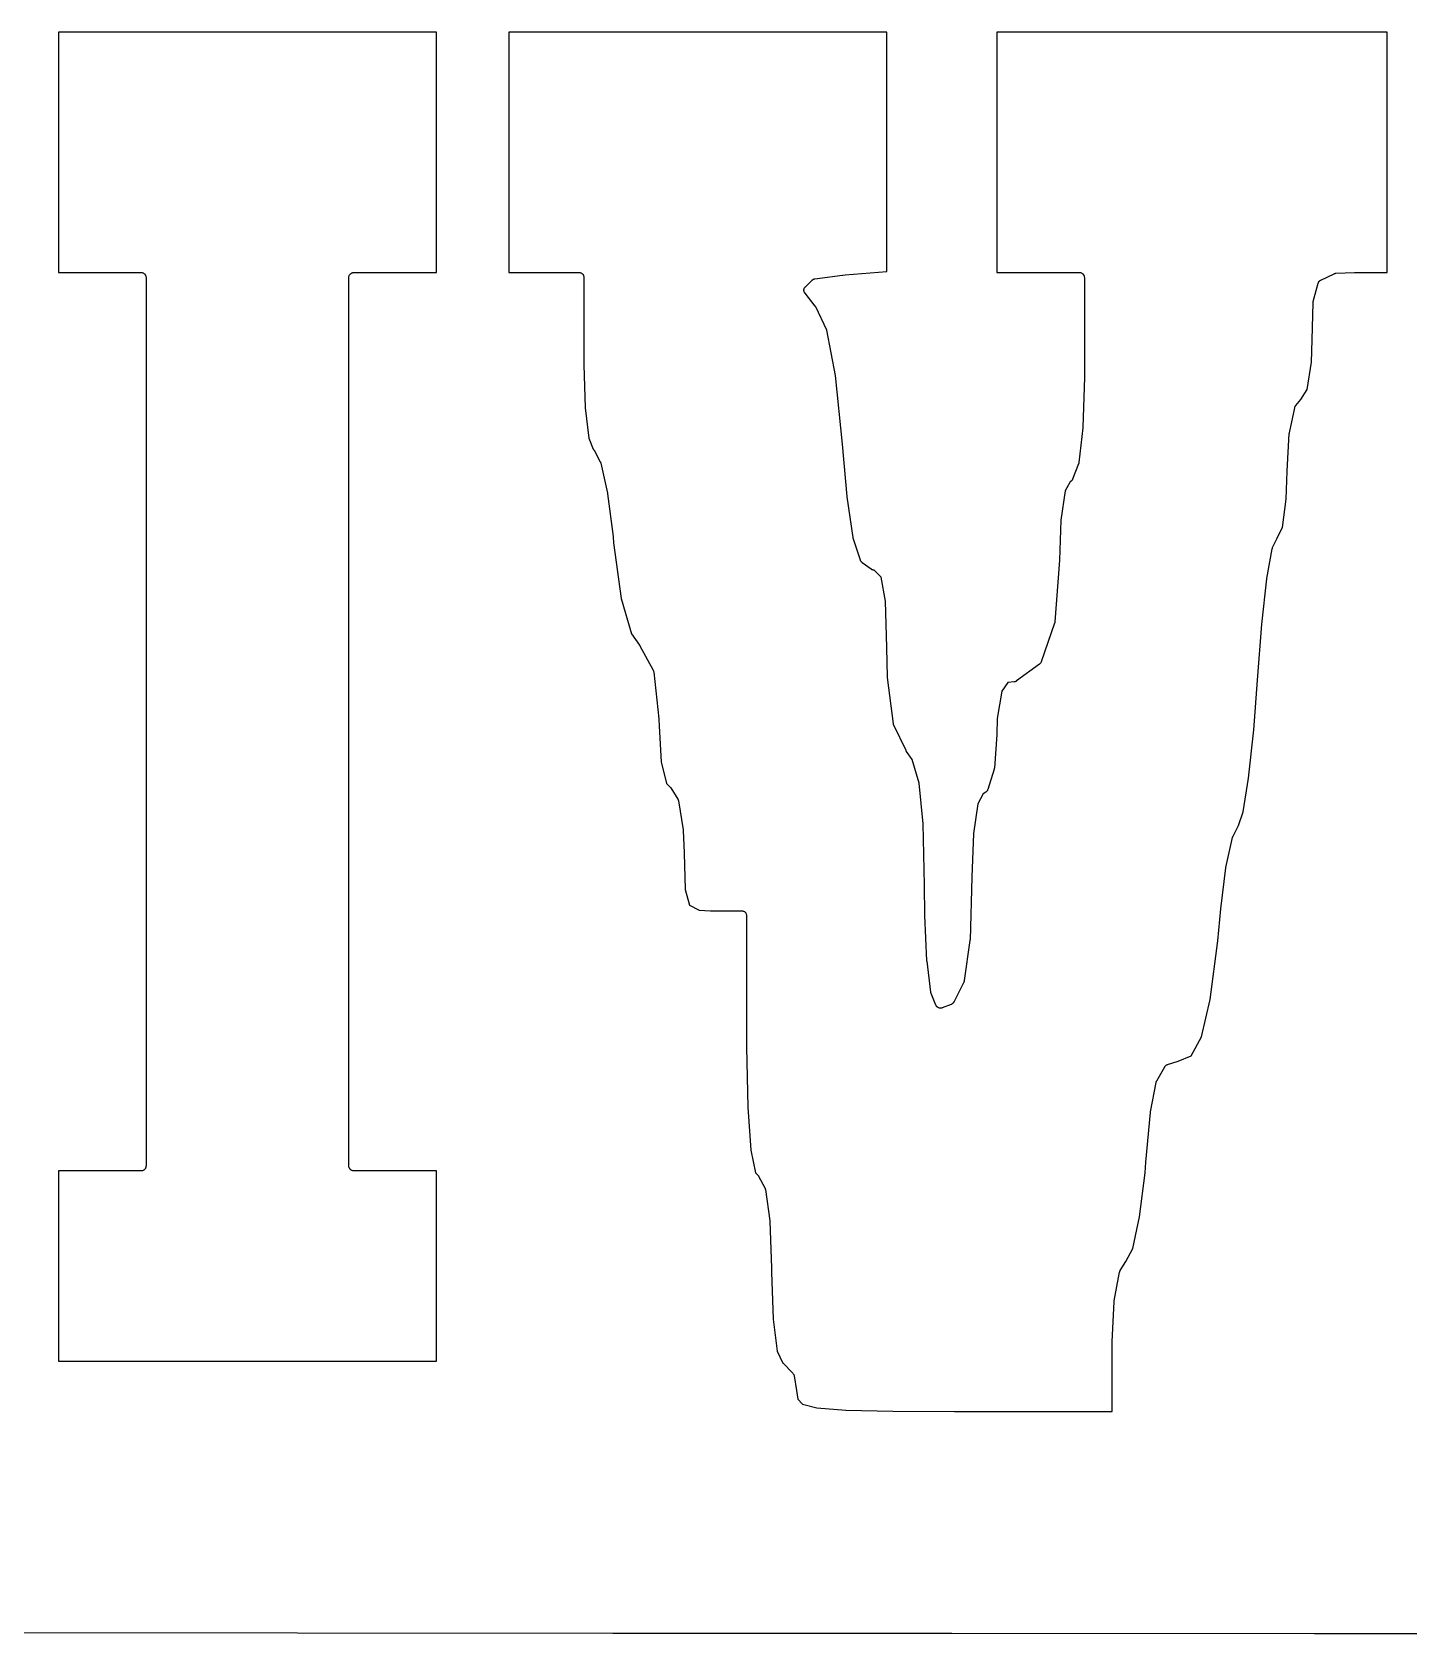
# Model space of a CAD drawing. Extents: x 87.5 to 141.1, y -115.5 to -63.3.
# Drawn here: x 90.77 to 92.168, y -73.182 to -71.557 of the extents above; entities that cross this region are included whole.
import ezdxf

# ---------------------------------------------------------------- set-up
doc = ezdxf.new("R2010")
doc.units = 0
doc.header["$MEASUREMENT"] = 0
doc.layers.add('BLACK', color=7, linetype='CONTINUOUS')

msp = doc.modelspace()

# ---------------------------------------------------------------- linework, layer by layer
at = {"layer": 'BLACK', "linetype": 'CONTINUOUS'}
for p, q in [((91.181, -71.5568), (90.7973, -71.5568)), ((90.7973, -71.5568), (90.7973, -71.8008)), ((91.181, -71.8008), (91.181, -71.5568)), ((91.6382, -71.5568), (91.2545, -71.5568)), ((91.2545, -71.5568), (91.2545, -71.8008)), ((91.6382, -71.7997), (91.6382, -71.5568)), ((91.7498, -71.5568), (91.7498, -71.8008)), ((92.1462, -71.5568), (91.7498, -71.5568)), ((92.1462, -71.8008), (92.1462, -71.5568)), ((90.7973, -71.8008), (90.8813, -71.8008)), ((90.8813, -71.8008), (90.8818, -71.8009)), ((90.8818, -71.8009), (90.8822, -71.8009)), ((90.8822, -71.8009), (90.8822, -71.8009)), ((90.8822, -71.8009), (90.8822, -71.8009)), ((90.8822, -71.8009), (90.8828, -71.8011)), ((90.8828, -71.8011), (90.8831, -71.8012)), ((90.8831, -71.8012), (90.8832, -71.8012)), ((90.8832, -71.8012), (90.8832, -71.8012)), ((90.8832, -71.8012), (90.8837, -71.8015)), ((90.8837, -71.8015), (90.884, -71.8017)), ((90.884, -71.8017), (90.884, -71.8017)), ((90.884, -71.8017), (90.884, -71.8017)), ((90.884, -71.8017), (90.8844, -71.802)), ((90.8844, -71.802), (90.8847, -71.8023)), ((90.8847, -71.8023), (90.8848, -71.8023)), ((90.8848, -71.8023), (90.8848, -71.8023)), ((90.8848, -71.8023), (90.885, -71.8026)), ((90.885, -71.8026), (90.8854, -71.803)), ((91.093, -71.803), (91.0933, -71.8026)), ((91.0933, -71.8026), (91.0936, -71.8023)), ((91.0936, -71.8022), (91.0939, -71.802)), ((91.0936, -71.8023), (91.0936, -71.8022)), ((91.0936, -71.8022), (91.0936, -71.8022)), ((91.0939, -71.802), (91.0943, -71.8016)), ((91.0943, -71.8016), (91.0943, -71.8016)), ((91.0943, -71.8016), (91.0944, -71.8016)), ((91.0944, -71.8016), (91.0948, -71.8014)), ((91.0948, -71.8014), (91.0952, -71.8012)), ((91.0952, -71.8012), (91.0956, -71.801)), ((91.0952, -71.8012), (91.0952, -71.8012)), ((91.0952, -71.8012), (91.0952, -71.8012)), ((91.0956, -71.801), (91.0961, -71.8009)), ((91.0961, -71.8009), (91.0961, -71.8009)), ((91.0961, -71.8009), (91.0962, -71.8009)), ((91.0962, -71.8009), (91.0966, -71.8008)), ((91.0966, -71.8008), (91.0971, -71.8008)), ((91.0971, -71.8008), (91.181, -71.8008)), ((91.2545, -71.8008), (91.3258, -71.8008)), ((91.3258, -71.8008), (91.3263, -71.8009)), ((91.3263, -71.8009), (91.3267, -71.8009)), ((91.3267, -71.8009), (91.3267, -71.8009)), ((91.3267, -71.8009), (91.3267, -71.8009)), ((91.3267, -71.8009), (91.3273, -71.8011)), ((91.3273, -71.8011), (91.3276, -71.8012)), ((91.3276, -71.8012), (91.3277, -71.8012)), ((91.3277, -71.8012), (91.3277, -71.8012)), ((91.3277, -71.8012), (91.3282, -71.8015)), ((91.3282, -71.8015), (91.3285, -71.8017)), ((91.3285, -71.8017), (91.3285, -71.8017)), ((91.3285, -71.8017), (91.3285, -71.8017)), ((91.3285, -71.8017), (91.3289, -71.802)), ((91.3289, -71.802), (91.3292, -71.8023)), ((91.3292, -71.8023), (91.3293, -71.8023)), ((91.3293, -71.8023), (91.3293, -71.8023)), ((91.3293, -71.8023), (91.3295, -71.8026)), ((91.3295, -71.8026), (91.3299, -71.803)), ((91.596, -71.8032), (91.6382, -71.7997)), ((91.7498, -71.8008), (91.8338, -71.8008)), ((91.8338, -71.8008), (91.8343, -71.8009)), ((91.8343, -71.8009), (91.8347, -71.8009)), ((91.8347, -71.8009), (91.8347, -71.8009)), ((91.8347, -71.8009), (91.8347, -71.8009)), ((91.8347, -71.8009), (91.8353, -71.8011)), ((91.8353, -71.8011), (91.8356, -71.8012)), ((91.8356, -71.8012), (91.8357, -71.8012)), ((91.8357, -71.8012), (91.8357, -71.8012)), ((91.8357, -71.8012), (91.8362, -71.8015)), ((91.8362, -71.8015), (91.8365, -71.8017)), ((91.8365, -71.8017), (91.8365, -71.8017)), ((91.8365, -71.8017), (91.8365, -71.8017)), ((91.8365, -71.8017), (91.8369, -71.802)), ((91.8369, -71.802), (91.8372, -71.8023)), ((91.8372, -71.8023), (91.8373, -71.8023)), ((91.8373, -71.8023), (91.8373, -71.8023)), ((91.8373, -71.8023), (91.8375, -71.8026)), ((91.8375, -71.8026), (91.8379, -71.803)), ((92.0788, -71.8085), (92.0921, -71.802)), ((92.0921, -71.802), (92.0922, -71.802)), ((92.0922, -71.802), (92.0927, -71.8018)), ((92.0922, -71.802), (92.0922, -71.802)), ((92.0922, -71.802), (92.0922, -71.802)), ((92.0927, -71.8018), (92.0931, -71.8017)), ((92.0931, -71.8017), (92.0931, -71.8016)), ((92.0931, -71.8016), (92.0935, -71.8016)), ((92.0931, -71.8017), (92.0931, -71.8017)), ((92.0935, -71.8016), (92.0941, -71.8015)), ((92.0941, -71.8015), (92.1129, -71.8008)), ((92.0941, -71.8015), (92.0941, -71.8015)), ((92.0941, -71.8015), (92.0941, -71.8015)), ((92.1129, -71.8008), (92.113, -71.8008)), ((92.113, -71.8008), (92.113, -71.8008)), ((92.113, -71.8008), (92.1131, -71.8008)), ((92.1131, -71.8008), (92.1462, -71.8008)), ((90.8854, -71.803), (90.8854, -71.803)), ((90.8854, -71.803), (90.8854, -71.8031)), ((90.8854, -71.8031), (90.8856, -71.8035)), ((90.8856, -71.8035), (90.8858, -71.8039)), ((90.8858, -71.8039), (90.8858, -71.8039)), ((90.8858, -71.8039), (90.8858, -71.8039)), ((90.8858, -71.8039), (90.8859, -71.8043)), ((90.8859, -71.8043), (90.8861, -71.8048)), ((90.8861, -71.8048), (90.8861, -71.8048)), ((90.8861, -71.8048), (90.8861, -71.8049)), ((90.8861, -71.8049), (90.8861, -71.8052)), ((90.8861, -71.8052), (90.8862, -71.8058)), ((90.8862, -71.8058), (90.8862, -72.7076)), ((91.0921, -71.8057), (91.0922, -71.8052)), ((91.0921, -72.7075), (91.0921, -71.8057)), ((91.0922, -71.8048), (91.0924, -71.8042)), ((91.0922, -71.8052), (91.0922, -71.8048)), ((91.0922, -71.8048), (91.0922, -71.8048)), ((91.0922, -71.8048), (91.0922, -71.8048)), ((91.0924, -71.8042), (91.0925, -71.8039)), ((91.0925, -71.8038), (91.0928, -71.8033)), ((91.0925, -71.8039), (91.0925, -71.8038)), ((91.0925, -71.8038), (91.0925, -71.8038)), ((91.0928, -71.8033), (91.093, -71.803)), ((91.093, -71.803), (91.093, -71.803)), ((91.093, -71.803), (91.093, -71.803)), ((91.3299, -71.803), (91.3299, -71.803)), ((91.3299, -71.803), (91.3299, -71.8031)), ((91.3299, -71.8031), (91.3301, -71.8035)), ((91.3301, -71.8035), (91.3303, -71.8039)), ((91.3303, -71.8039), (91.3303, -71.8039)), ((91.3303, -71.8039), (91.3303, -71.8039)), ((91.3303, -71.8039), (91.3304, -71.8043)), ((91.3304, -71.8043), (91.3306, -71.8048)), ((91.3306, -71.8048), (91.3306, -71.8048)), ((91.3306, -71.8048), (91.3306, -71.8049)), ((91.3306, -71.8049), (91.3306, -71.8052)), ((91.3306, -71.8052), (91.3307, -71.8058)), ((91.3307, -71.8058), (91.3307, -71.8946)), ((91.554, -71.8181), (91.5541, -71.8179)), ((91.554, -71.8184), (91.554, -71.8181)), ((91.554, -71.8187), (91.554, -71.8184)), ((91.554, -71.8189), (91.554, -71.8187)), ((91.554, -71.8191), (91.554, -71.8189)), ((91.5541, -71.8177), (91.5542, -71.8174)), ((91.5541, -71.8179), (91.5541, -71.8177)), ((91.5542, -71.8172), (91.5543, -71.817)), ((91.5542, -71.8174), (91.5542, -71.8172)), ((91.5543, -71.817), (91.5544, -71.8168)), ((91.5544, -71.8168), (91.5545, -71.8165)), ((91.5545, -71.8165), (91.5546, -71.8163)), ((91.5546, -71.8163), (91.5548, -71.8161)), ((91.5548, -71.8161), (91.5549, -71.8159)), ((91.5549, -71.8159), (91.5551, -71.8157)), ((91.5551, -71.8157), (91.5552, -71.8155)), ((91.5552, -71.8155), (91.5554, -71.8153)), ((91.5554, -71.8153), (91.5555, -71.8152)), ((91.5555, -71.8152), (91.5624, -71.8086)), ((91.5624, -71.8085), (91.5625, -71.8084)), ((91.5624, -71.8086), (91.5624, -71.8085)), ((91.5625, -71.8084), (91.5629, -71.8082)), ((91.5625, -71.8084), (91.5625, -71.8084)), ((91.5629, -71.8082), (91.5632, -71.8079)), ((91.5632, -71.8079), (91.5633, -71.8079)), ((91.5633, -71.8078), (91.5637, -71.8077)), ((91.5633, -71.8079), (91.5633, -71.8078)), ((91.5637, -71.8077), (91.5641, -71.8075)), ((91.5641, -71.8075), (91.5642, -71.8074)), ((91.5641, -71.8075), (91.5641, -71.8075)), ((91.5642, -71.8074), (91.5646, -71.8073)), ((91.5646, -71.8073), (91.565, -71.8072)), ((91.565, -71.8072), (91.5651, -71.8072)), ((91.5651, -71.8072), (91.5652, -71.8072)), ((91.5652, -71.8072), (91.5931, -71.8035)), ((91.5931, -71.8035), (91.5932, -71.8035)), ((91.5932, -71.8035), (91.5933, -71.8035)), ((91.5933, -71.8035), (91.5934, -71.8034)), ((91.5934, -71.8034), (91.5959, -71.8032)), ((91.5959, -71.8032), (91.596, -71.8032)), ((91.596, -71.8032), (91.596, -71.8032)), ((91.8379, -71.803), (91.8379, -71.803)), ((91.8379, -71.803), (91.8379, -71.8031)), ((91.8379, -71.8031), (91.8381, -71.8035)), ((91.8381, -71.8035), (91.8383, -71.8039)), ((91.8383, -71.8039), (91.8383, -71.8039)), ((91.8383, -71.8039), (91.8383, -71.8039)), ((91.8383, -71.8039), (91.8384, -71.8043)), ((91.8384, -71.8043), (91.8386, -71.8048)), ((91.8386, -71.8048), (91.8386, -71.8048)), ((91.8386, -71.8048), (91.8386, -71.8049)), ((91.8386, -71.8049), (91.8386, -71.8052)), ((91.8386, -71.8052), (91.8387, -71.8058)), ((91.8387, -71.8058), (91.8387, -71.9075)), ((92.071, -71.8304), (92.0761, -71.8116)), ((92.0761, -71.8116), (92.0762, -71.8114)), ((92.0761, -71.8116), (92.0761, -71.8116)), ((92.0762, -71.8113), (92.0764, -71.811)), ((92.0762, -71.8114), (92.0762, -71.8113)), ((92.0764, -71.811), (92.0765, -71.8107)), ((92.0765, -71.8107), (92.0766, -71.8106)), ((92.0766, -71.8104), (92.0768, -71.8101)), ((92.0766, -71.8106), (92.0766, -71.8104)), ((92.0768, -71.8101), (92.077, -71.8099)), ((92.077, -71.8099), (92.0771, -71.8097)), ((92.0771, -71.8097), (92.0772, -71.8096)), ((92.0772, -71.8096), (92.0775, -71.8094)), ((92.0775, -71.8094), (92.0777, -71.8092)), ((92.0777, -71.8092), (92.0778, -71.8091)), ((92.0778, -71.8091), (92.0779, -71.809)), ((92.0779, -71.809), (92.0782, -71.8088)), ((92.0782, -71.8088), (92.0785, -71.8086)), ((92.0785, -71.8086), (92.0786, -71.8085)), ((92.0786, -71.8085), (92.0788, -71.8085)), ((91.554, -71.8194), (91.554, -71.8191)), ((91.5541, -71.8196), (91.554, -71.8194)), ((91.5541, -71.8198), (91.5541, -71.8196)), ((91.5542, -71.8201), (91.5541, -71.8198)), ((91.5543, -71.8203), (91.5542, -71.8201)), ((91.5543, -71.8206), (91.5543, -71.8203)), ((91.5544, -71.8208), (91.5543, -71.8206)), ((91.5545, -71.821), (91.5544, -71.8208)), ((91.5546, -71.8212), (91.5545, -71.821)), ((91.5548, -71.8214), (91.5546, -71.8212)), ((91.5549, -71.8216), (91.5548, -71.8214)), ((91.555, -71.8218), (91.5549, -71.8216)), ((91.5551, -71.8219), (91.555, -71.8218)), ((91.5653, -71.8349), (91.5551, -71.8219)), ((91.5654, -71.835), (91.5653, -71.8349)), ((91.5656, -71.8351), (91.5654, -71.835)), ((91.5656, -71.8352), (91.5656, -71.8351)), ((91.5661, -71.8357), (91.5656, -71.8352)), ((92.07, -71.8692), (92.0708, -71.8316)), ((92.0708, -71.8314), (92.0709, -71.831)), ((92.0708, -71.8315), (92.0708, -71.8314)), ((92.0708, -71.8314), (92.0708, -71.8314)), ((92.0708, -71.8316), (92.0708, -71.8315)), ((92.0709, -71.831), (92.071, -71.8306)), ((92.071, -71.8305), (92.071, -71.8304)), ((92.071, -71.8306), (92.071, -71.8305)), ((91.5771, -71.8594), (91.5661, -71.8357)), ((91.5862, -71.9052), (91.5771, -71.8594)), ((92.0692, -71.8917), (92.07, -71.8692)), ((91.3307, -71.8946), (91.3321, -71.9381)), ((92.0648, -71.9196), (92.0692, -71.8917)), ((91.5933, -71.9751), (91.5862, -71.9052)), ((91.8387, -71.9075), (91.8372, -71.9579)), ((91.8387, -71.9075), (91.8387, -71.9075)), ((91.8387, -71.9075), (91.8387, -71.9075)), ((92.0532, -71.9358), (92.0583, -71.9298)), ((92.0583, -71.9298), (92.0648, -71.9196)), ((91.3321, -71.9381), (91.3358, -71.969)), ((92.0468, -71.9634), (92.0522, -71.938)), ((92.0522, -71.9379), (92.0523, -71.9377)), ((92.0522, -71.938), (92.0522, -71.9379)), ((92.0523, -71.9375), (92.0524, -71.9373)), ((92.0523, -71.9377), (92.0523, -71.9375)), ((92.0524, -71.9373), (92.0525, -71.937)), ((92.0525, -71.937), (92.0526, -71.9368)), ((92.0526, -71.9368), (92.0527, -71.9366)), ((92.0527, -71.9366), (92.0528, -71.9364)), ((92.0528, -71.9364), (92.053, -71.9361)), ((92.053, -71.9361), (92.0531, -71.936)), ((92.0531, -71.936), (92.0532, -71.9358)), ((91.8372, -71.9583), (91.8331, -71.9936)), ((91.8372, -71.9579), (91.8372, -71.9579)), ((91.8372, -71.9579), (91.8372, -71.9581)), ((91.8372, -71.9581), (91.8372, -71.9583)), ((92.0446, -72.0024), (92.0467, -71.9641)), ((92.0467, -71.9641), (92.0468, -71.9637)), ((92.0467, -71.9641), (92.0467, -71.9641)), ((92.0468, -71.9637), (92.0468, -71.9634)), ((91.3358, -71.969), (91.3402, -71.9802)), ((91.3402, -71.9802), (91.3402, -71.9802)), ((91.3402, -71.9802), (91.3404, -71.9804)), ((91.3404, -71.9804), (91.3405, -71.9806)), ((91.3405, -71.9806), (91.3407, -71.9807)), ((91.3407, -71.9807), (91.3408, -71.981)), ((91.3408, -71.981), (91.341, -71.9812)), ((91.341, -71.9812), (91.3473, -71.9928)), ((91.5979, -72.0281), (91.5933, -71.9751)), ((91.3473, -71.9928), (91.3473, -71.9929)), ((91.3473, -71.9929), (91.3474, -71.9931)), ((91.3474, -71.9931), (91.3475, -71.9932)), ((91.3475, -71.9932), (91.3476, -71.9935)), ((91.3476, -71.9935), (91.3477, -71.9938)), ((91.3477, -71.9938), (91.3477, -71.994)), ((91.3477, -71.994), (91.3478, -71.9942)), ((91.3478, -71.9942), (91.3545, -72.0248)), ((91.8328, -71.9949), (91.8268, -72.0105)), ((91.8329, -71.9948), (91.8328, -71.9949)), ((91.833, -71.9943), (91.8329, -71.9947)), ((91.8329, -71.9947), (91.8329, -71.9948)), ((91.8331, -71.9939), (91.833, -71.9943)), ((91.8331, -71.9936), (91.8331, -71.9937)), ((91.8331, -71.9937), (91.8331, -71.9938)), ((91.8331, -71.9938), (91.8331, -71.9939)), ((91.8244, -72.0131), (91.8192, -72.0223)), ((91.8245, -72.0131), (91.8244, -72.0131)), ((91.8247, -72.0129), (91.8245, -72.0131)), ((91.825, -72.0128), (91.8247, -72.0129)), ((91.8251, -72.0127), (91.825, -72.0128)), ((91.8253, -72.0125), (91.8251, -72.0127)), ((91.8255, -72.0123), (91.8253, -72.0125)), ((91.8257, -72.0122), (91.8255, -72.0123)), ((91.8258, -72.012), (91.8257, -72.0122)), ((91.826, -72.0119), (91.8258, -72.012)), ((91.8261, -72.0116), (91.826, -72.0119)), ((91.8263, -72.0114), (91.8261, -72.0116)), ((91.8264, -72.0112), (91.8263, -72.0114)), ((91.8265, -72.0111), (91.8264, -72.0112)), ((91.8266, -72.0108), (91.8265, -72.0111)), ((91.8268, -72.0105), (91.8266, -72.0108)), ((91.8268, -72.0105), (91.8268, -72.0105)), ((92.0436, -72.031), (92.0446, -72.0025)), ((92.0446, -72.0025), (92.0446, -72.0024)), ((92.0446, -72.0024), (92.0446, -72.0024)), ((92.0446, -72.0024), (92.0446, -72.0024)), ((91.3545, -72.0248), (91.3545, -72.0249)), ((91.3545, -72.0249), (91.3545, -72.0251)), ((91.3545, -72.0251), (91.3545, -72.0253)), ((91.3545, -72.0253), (91.3602, -72.0687)), ((91.5979, -72.0282), (91.5979, -72.0281)), ((91.5979, -72.0283), (91.5979, -72.0282)), ((91.598, -72.0284), (91.5979, -72.0283)), ((91.6039, -72.0697), (91.598, -72.0284)), ((91.8192, -72.0223), (91.8148, -72.0521)), ((92.0399, -72.0595), (92.0436, -72.031)), ((91.8148, -72.0521), (91.8133, -72.0926)), ((92.0344, -72.0702), (92.0399, -72.0595)), ((91.3602, -72.0687), (91.3602, -72.0688)), ((91.3602, -72.0688), (91.3602, -72.0688)), ((91.3602, -72.0688), (91.3602, -72.0689)), ((91.3602, -72.0689), (91.3608, -72.0751)), ((91.3608, -72.0751), (91.3686, -72.1316)), ((91.604, -72.0701), (91.6039, -72.0697)), ((91.6041, -72.0704), (91.604, -72.0701)), ((91.6041, -72.0705), (91.6041, -72.0704)), ((91.6113, -72.0928), (91.6041, -72.0705)), ((92.0298, -72.0799), (92.0343, -72.0704)), ((92.0343, -72.0703), (92.0344, -72.0702)), ((92.0343, -72.0704), (92.0343, -72.0703)), ((92.0343, -72.0703), (92.0343, -72.0703)), ((91.6114, -72.0928), (91.6113, -72.0928)), ((91.6114, -72.0929), (91.6114, -72.0928)), ((91.6116, -72.0933), (91.6114, -72.0929)), ((91.6117, -72.0937), (91.6116, -72.0933)), ((91.6118, -72.0937), (91.6117, -72.0937)), ((91.6118, -72.0938), (91.6118, -72.0937)), ((91.6121, -72.0942), (91.6118, -72.0938)), ((91.6123, -72.0945), (91.6121, -72.0942)), ((91.6124, -72.0946), (91.6123, -72.0945)), ((91.6123, -72.0945), (91.6123, -72.0945)), ((91.6127, -72.0949), (91.6124, -72.0946)), ((91.613, -72.0952), (91.6127, -72.0949)), ((91.6131, -72.0952), (91.613, -72.0952)), ((91.6131, -72.0953), (91.6131, -72.0952)), ((91.6132, -72.0953), (91.6131, -72.0953)), ((91.6224, -72.102), (91.6132, -72.0953)), ((91.8133, -72.0928), (91.8088, -72.1552)), ((91.8133, -72.0926), (91.8133, -72.0927)), ((91.8133, -72.0927), (91.8133, -72.0928)), ((91.8133, -72.0928), (91.8133, -72.0928)), ((92.024, -72.1113), (92.0294, -72.0811)), ((92.0294, -72.0811), (92.0295, -72.081)), ((92.0295, -72.0808), (92.0296, -72.0804)), ((92.0295, -72.0809), (92.0295, -72.0808)), ((92.0295, -72.081), (92.0295, -72.0809)), ((92.0296, -72.0804), (92.0297, -72.0801)), ((92.0297, -72.0801), (92.0298, -72.08)), ((92.0298, -72.08), (92.0298, -72.0799)), ((91.6227, -72.1021), (91.6224, -72.102)), ((91.6229, -72.1023), (91.6227, -72.1021)), ((91.6231, -72.1024), (91.6229, -72.1023)), ((91.6233, -72.1024), (91.6231, -72.1024)), ((91.6235, -72.1025), (91.6233, -72.1024)), ((91.6238, -72.1027), (91.6235, -72.1025)), ((91.624, -72.1027), (91.6238, -72.1027)), ((91.6242, -72.1028), (91.624, -72.1027)), ((91.6245, -72.1028), (91.6242, -72.1028)), ((91.6248, -72.1029), (91.6245, -72.1028)), ((91.6254, -72.1029), (91.6248, -72.1029)), ((91.6248, -72.1029), (91.6248, -72.1029)), ((91.6323, -72.11), (91.6254, -72.1029)), ((91.6368, -72.1345), (91.6323, -72.11)), ((92.0187, -72.1576), (92.024, -72.1116)), ((92.024, -72.1114), (92.024, -72.1113)), ((92.024, -72.1116), (92.024, -72.1114)), ((92.024, -72.1116), (92.024, -72.1116)), ((91.3686, -72.1316), (91.3791, -72.1676)), ((91.6382, -72.1814), (91.6368, -72.1345)), ((91.8085, -72.1565), (91.7949, -72.1959)), ((91.8086, -72.1564), (91.8085, -72.1565)), ((91.8087, -72.1559), (91.8086, -72.1562)), ((91.8086, -72.1562), (91.8086, -72.1564)), ((91.8088, -72.1555), (91.8087, -72.1559)), ((91.8088, -72.1552), (91.8088, -72.1553)), ((91.8088, -72.1553), (91.8088, -72.1554)), ((91.8088, -72.1554), (91.8088, -72.1555)), ((92.0144, -72.2144), (92.0187, -72.1578)), ((92.0187, -72.1577), (92.0187, -72.1576)), ((92.0187, -72.1578), (92.0187, -72.1577)), ((92.0187, -72.1577), (92.0187, -72.1577)), ((91.3791, -72.1676), (91.3872, -72.179)), ((91.3872, -72.179), (91.3872, -72.179)), ((91.3872, -72.179), (91.3873, -72.1793)), ((91.3873, -72.1793), (91.3875, -72.1795)), ((91.3875, -72.1795), (91.401, -72.2044)), ((91.6382, -72.1815), (91.6382, -72.1814)), ((91.6389, -72.2113), (91.6382, -72.1815)), ((91.401, -72.2044), (91.401, -72.2045)), ((91.401, -72.2045), (91.4012, -72.2049)), ((91.4012, -72.2049), (91.4014, -72.2053)), ((91.4014, -72.2053), (91.4014, -72.2053)), ((91.4014, -72.2053), (91.4014, -72.2054)), ((91.4014, -72.2054), (91.4015, -72.2059)), ((91.4015, -72.2059), (91.4016, -72.2063)), ((91.4016, -72.2063), (91.4068, -72.2538)), ((91.7931, -72.1982), (91.7699, -72.2153)), ((91.7935, -72.1978), (91.7931, -72.1982)), ((91.7931, -72.1982), (91.7931, -72.1982)), ((91.7938, -72.1976), (91.7935, -72.1978)), ((91.7942, -72.1971), (91.7938, -72.1976)), ((91.7944, -72.1968), (91.7942, -72.1971)), ((91.7947, -72.1961), (91.7944, -72.1968)), ((91.7948, -72.1959), (91.7947, -72.1961)), ((91.7949, -72.1959), (91.7948, -72.1959)), ((91.7948, -72.1959), (91.7948, -72.1959)), ((91.6389, -72.2116), (91.6389, -72.2113)), ((91.6389, -72.2118), (91.6389, -72.2116)), ((91.6448, -72.2588), (91.6389, -72.2118)), ((91.6389, -72.2118), (91.6389, -72.2118)), ((91.7611, -72.2169), (91.7549, -72.2256)), ((91.7675, -72.2163), (91.7611, -72.2169)), ((91.7678, -72.2162), (91.7675, -72.2163)), ((91.7681, -72.2162), (91.7678, -72.2162)), ((91.7683, -72.2161), (91.7681, -72.2162)), ((91.7684, -72.2161), (91.7683, -72.2161)), ((91.7687, -72.216), (91.7684, -72.2161)), ((91.769, -72.2159), (91.7687, -72.216)), ((91.7692, -72.2158), (91.769, -72.2159)), ((91.7693, -72.2157), (91.7692, -72.2158)), ((91.7696, -72.2155), (91.7693, -72.2157)), ((91.7699, -72.2154), (91.7696, -72.2155)), ((91.7699, -72.2153), (91.7699, -72.2154)), ((92.0106, -72.265), (92.0144, -72.2145)), ((92.0144, -72.2145), (92.0144, -72.2144)), ((92.0144, -72.2144), (92.0144, -72.2144)), ((91.7549, -72.2256), (91.7503, -72.2535)), ((91.4068, -72.2538), (91.4068, -72.2539)), ((91.4068, -72.2539), (91.4068, -72.2541)), ((91.4068, -72.2541), (91.4068, -72.2544)), ((91.4068, -72.2544), (91.4069, -72.2611)), ((91.7503, -72.2535), (91.7498, -72.2695)), ((91.4069, -72.2611), (91.4091, -72.2973)), ((91.6449, -72.2591), (91.6448, -72.2588)), ((91.6449, -72.2594), (91.6449, -72.2591)), ((91.645, -72.2595), (91.6449, -72.2594)), ((91.645, -72.2597), (91.645, -72.2595)), ((91.6452, -72.26), (91.645, -72.2597)), ((91.6452, -72.2603), (91.6452, -72.26)), ((91.6453, -72.2603), (91.6452, -72.2603)), ((91.6578, -72.286), (91.6453, -72.2603)), ((91.7498, -72.2697), (91.7473, -72.3038)), ((91.7498, -72.2695), (91.7498, -72.2696)), ((91.7498, -72.2696), (91.7498, -72.2697)), ((91.7498, -72.2697), (91.7498, -72.2697)), ((92.0054, -72.314), (92.0106, -72.265)), ((91.6579, -72.2864), (91.6578, -72.286)), ((91.6581, -72.2867), (91.6579, -72.2864)), ((91.6582, -72.2868), (91.6581, -72.2867)), ((91.664, -72.295), (91.6582, -72.2868)), ((91.4091, -72.2973), (91.4144, -72.3192)), ((91.6711, -72.319), (91.664, -72.295)), ((91.7471, -72.3049), (91.7407, -72.3254)), ((91.7472, -72.3044), (91.7471, -72.3048)), ((91.7471, -72.3048), (91.7471, -72.3049)), ((91.7471, -72.3049), (91.7471, -72.3049)), ((91.7473, -72.3039), (91.7472, -72.3039)), ((91.7472, -72.3039), (91.7472, -72.304)), ((91.7472, -72.304), (91.7472, -72.3044)), ((91.7473, -72.3038), (91.7473, -72.3039)), ((91.4144, -72.3192), (91.4181, -72.323)), ((91.6751, -72.3602), (91.6711, -72.319)), ((92, -72.3481), (92.0054, -72.314)), ((91.4181, -72.323), (91.4182, -72.323)), ((91.4182, -72.323), (91.4182, -72.323)), ((91.4182, -72.323), (91.4182, -72.3231)), ((91.4182, -72.3231), (91.4185, -72.3234)), ((91.4185, -72.3234), (91.4188, -72.3238)), ((91.4188, -72.3238), (91.4188, -72.3238)), ((91.4188, -72.3238), (91.4188, -72.3238)), ((91.4188, -72.3238), (91.4261, -72.3352)), ((91.4261, -72.3352), (91.4261, -72.3353)), ((91.4261, -72.3353), (91.4261, -72.3353)), ((91.4261, -72.3353), (91.4261, -72.3353)), ((91.4261, -72.3353), (91.4262, -72.3355)), ((91.4262, -72.3355), (91.4265, -72.3362)), ((91.4265, -72.3362), (91.4265, -72.3362)), ((91.4265, -72.3362), (91.4265, -72.3362)), ((91.4265, -72.3362), (91.4266, -72.3365)), ((91.4266, -72.3365), (91.4268, -72.3371)), ((91.4268, -72.3371), (91.4268, -72.3371)), ((91.4268, -72.3371), (91.4268, -72.3371)), ((91.4268, -72.3371), (91.4314, -72.3663)), ((91.7359, -72.33), (91.7304, -72.3399)), ((91.7387, -72.328), (91.7359, -72.33)), ((91.7389, -72.3279), (91.7387, -72.328)), ((91.739, -72.3278), (91.7389, -72.3279)), ((91.7392, -72.3276), (91.739, -72.3278)), ((91.7395, -72.3274), (91.7392, -72.3276)), ((91.7396, -72.3272), (91.7395, -72.3274)), ((91.7397, -72.3271), (91.7396, -72.3272)), ((91.7399, -72.3268), (91.7397, -72.3271)), ((91.7401, -72.3266), (91.7399, -72.3268)), ((91.7402, -72.3265), (91.7401, -72.3266)), ((91.7403, -72.3263), (91.7402, -72.3265)), ((91.7404, -72.326), (91.7403, -72.3263)), ((91.7405, -72.3257), (91.7404, -72.326)), ((91.7406, -72.3256), (91.7405, -72.3257)), ((91.7407, -72.3254), (91.7406, -72.3254)), ((91.7406, -72.3254), (91.7406, -72.3256)), ((91.7304, -72.3399), (91.726, -72.3701)), ((91.9951, -72.3621), (92, -72.3481)), ((91.4314, -72.3663), (91.4314, -72.3664)), ((91.4314, -72.3664), (91.4314, -72.3667)), ((91.4314, -72.3667), (91.4314, -72.3669)), ((91.4314, -72.3669), (91.4323, -72.3898)), ((91.6763, -72.4227), (91.6751, -72.3602)), ((91.726, -72.3701), (91.7244, -72.4145)), ((91.9896, -72.3729), (91.9951, -72.3621)), ((91.9824, -72.4045), (91.9892, -72.3741)), ((91.9892, -72.3739), (91.9893, -72.3738)), ((91.9892, -72.374), (91.9892, -72.3739)), ((91.9892, -72.3741), (91.9892, -72.374)), ((91.9893, -72.3738), (91.9894, -72.3735)), ((91.9894, -72.3735), (91.9895, -72.3731)), ((91.9895, -72.3731), (91.9896, -72.373)), ((91.9896, -72.373), (91.9896, -72.3729)), ((91.4323, -72.3898), (91.4323, -72.3899)), ((91.4323, -72.3899), (91.4323, -72.3899)), ((91.4323, -72.3899), (91.4333, -72.4269)), ((91.7244, -72.4145), (91.7226, -72.478)), ((91.9771, -72.4465), (91.9823, -72.4049)), ((91.9823, -72.4049), (91.9824, -72.4047)), ((91.9823, -72.4049), (91.9823, -72.4049)), ((91.9824, -72.4047), (91.9824, -72.4045)), ((91.4333, -72.4269), (91.4378, -72.443)), ((91.6767, -72.4531), (91.6763, -72.4227)), ((91.6763, -72.4227), (91.6763, -72.4227)), ((91.4378, -72.443), (91.4476, -72.448)), ((91.4476, -72.448), (91.4592, -72.4485)), ((91.4592, -72.4485), (91.4909, -72.4485)), ((91.4909, -72.4485), (91.4914, -72.4486)), ((91.4914, -72.4486), (91.4918, -72.4486)), ((91.4918, -72.4486), (91.4918, -72.4486)), ((91.4918, -72.4486), (91.4918, -72.4486)), ((91.4918, -72.4486), (91.4924, -72.4488)), ((91.4924, -72.4488), (91.4927, -72.4489)), ((91.4927, -72.4489), (91.4928, -72.4489)), ((91.4928, -72.4489), (91.4928, -72.4489)), ((91.4928, -72.4489), (91.4933, -72.4492)), ((91.4933, -72.4492), (91.4936, -72.4494)), ((91.4936, -72.4494), (91.4936, -72.4494)), ((91.4936, -72.4494), (91.4936, -72.4494)), ((91.4936, -72.4494), (91.494, -72.4497)), ((91.494, -72.4497), (91.4943, -72.45)), ((91.4943, -72.45), (91.4944, -72.45)), ((91.4944, -72.45), (91.4944, -72.45)), ((91.4944, -72.45), (91.4946, -72.4503)), ((91.4946, -72.4503), (91.495, -72.4507)), ((91.495, -72.4507), (91.495, -72.4507)), ((91.495, -72.4507), (91.495, -72.4508)), ((91.495, -72.4508), (91.4952, -72.4511)), ((91.4952, -72.4511), (91.4954, -72.4516)), ((91.4954, -72.4516), (91.4954, -72.4516)), ((91.4954, -72.4516), (91.4954, -72.4516)), ((91.4954, -72.4516), (91.4955, -72.452)), ((91.4955, -72.452), (91.4957, -72.4525)), ((91.4957, -72.4525), (91.4957, -72.4525)), ((91.4957, -72.4525), (91.4957, -72.4526)), ((91.4957, -72.4526), (91.4957, -72.4529)), ((91.4957, -72.4529), (91.4958, -72.4535)), ((91.9741, -72.4789), (91.9771, -72.4467)), ((91.9771, -72.4466), (91.9771, -72.4465)), ((91.9771, -72.4467), (91.9771, -72.4466)), ((91.9771, -72.4466), (91.9771, -72.4466)), ((91.4958, -72.4535), (91.4958, -72.5868)), ((91.6767, -72.4532), (91.6767, -72.4531)), ((91.6767, -72.4533), (91.6767, -72.4532)), ((91.6767, -72.4532), (91.6767, -72.4532)), ((91.6789, -72.4992), (91.6767, -72.4533)), ((91.7225, -72.4786), (91.7168, -72.5194)), ((91.7226, -72.4781), (91.7225, -72.4784)), ((91.7225, -72.4784), (91.7225, -72.4786)), ((91.7226, -72.478), (91.7226, -72.4781)), ((91.9665, -72.5385), (91.9741, -72.4789)), ((91.6789, -72.4994), (91.6789, -72.4992)), ((91.6789, -72.4995), (91.6789, -72.4994)), ((91.679, -72.4996), (91.6789, -72.4995)), ((91.6828, -72.5312), (91.679, -72.4996)), ((91.6828, -72.5314), (91.6828, -72.5312)), ((91.6828, -72.5315), (91.6828, -72.5314)), ((91.6829, -72.5319), (91.6828, -72.5315)), ((91.683, -72.5322), (91.6829, -72.5319)), ((91.6831, -72.5323), (91.683, -72.5322)), ((91.6831, -72.5325), (91.6831, -72.5323)), ((91.688, -72.5443), (91.6831, -72.5325)), ((91.6831, -72.5325), (91.6831, -72.5325)), ((91.7163, -72.5209), (91.7061, -72.5412)), ((91.7164, -72.5206), (91.7163, -72.5209)), ((91.7165, -72.5204), (91.7164, -72.5206)), ((91.7166, -72.5202), (91.7165, -72.5204)), ((91.7167, -72.5197), (91.7166, -72.52)), ((91.7166, -72.52), (91.7166, -72.5202)), ((91.7168, -72.5194), (91.7167, -72.5197)), ((91.7168, -72.5194), (91.7168, -72.5194)), ((91.6882, -72.5447), (91.688, -72.5443)), ((91.6884, -72.545), (91.6882, -72.5447)), ((91.6884, -72.5451), (91.6884, -72.545)), ((91.6885, -72.5452), (91.6884, -72.5451)), ((91.6887, -72.5455), (91.6885, -72.5452)), ((91.689, -72.5458), (91.6887, -72.5455)), ((91.689, -72.5459), (91.689, -72.5458)), ((91.6891, -72.5459), (91.689, -72.5459)), ((91.6894, -72.5462), (91.6891, -72.5459)), ((91.6897, -72.5464), (91.6894, -72.5462)), ((91.6898, -72.5465), (91.6897, -72.5464)), ((91.6899, -72.5466), (91.6898, -72.5465)), ((91.6902, -72.5467), (91.6899, -72.5466)), ((91.6905, -72.5469), (91.6902, -72.5467)), ((91.6906, -72.547), (91.6905, -72.5469)), ((91.6907, -72.547), (91.6906, -72.547)), ((91.6911, -72.5471), (91.6907, -72.547)), ((91.6915, -72.5473), (91.6911, -72.5471)), ((91.6916, -72.5473), (91.6915, -72.5473)), ((91.692, -72.5473), (91.6916, -72.5473)), ((91.6916, -72.5473), (91.6916, -72.5473)), ((91.6924, -72.5474), (91.692, -72.5473)), ((91.6925, -72.5474), (91.6924, -72.5474)), ((91.6926, -72.5474), (91.6925, -72.5474)), ((91.693, -72.5474), (91.6926, -72.5474)), ((91.6934, -72.5473), (91.693, -72.5474)), ((91.6935, -72.5473), (91.6934, -72.5473)), ((91.6936, -72.5473), (91.6935, -72.5473)), ((91.694, -72.5472), (91.6936, -72.5473)), ((91.6943, -72.5471), (91.694, -72.5472)), ((91.6944, -72.5471), (91.6943, -72.5471)), ((91.7034, -72.5437), (91.6944, -72.5471)), ((91.7037, -72.5435), (91.7034, -72.5437)), ((91.704, -72.5434), (91.7037, -72.5435)), ((91.7041, -72.5433), (91.704, -72.5434)), ((91.7043, -72.5432), (91.7041, -72.5433)), ((91.7045, -72.543), (91.7043, -72.5432)), ((91.7048, -72.5428), (91.7045, -72.543)), ((91.7049, -72.5427), (91.7048, -72.5428)), ((91.705, -72.5426), (91.7049, -72.5427)), ((91.7053, -72.5424), (91.705, -72.5426)), ((91.7055, -72.5421), (91.7053, -72.5424)), ((91.7056, -72.542), (91.7055, -72.5421)), ((91.7057, -72.5419), (91.7056, -72.542)), ((91.7059, -72.5416), (91.7057, -72.5419)), ((91.706, -72.5413), (91.7059, -72.5416)), ((91.7061, -72.5412), (91.706, -72.5413)), ((91.9575, -72.5766), (91.9665, -72.5385)), ((91.9471, -72.5956), (91.9575, -72.5766)), ((91.4958, -72.5868), (91.4969, -72.6477)), ((91.934, -72.6012), (91.9471, -72.5956)), ((91.9121, -72.6212), (91.9202, -72.6069)), ((91.9202, -72.6068), (91.9205, -72.6065)), ((91.9202, -72.6069), (91.9202, -72.6068)), ((91.9205, -72.6065), (91.9207, -72.6062)), ((91.9207, -72.6062), (91.9207, -72.6061)), ((91.9207, -72.6061), (91.9208, -72.6061)), ((91.9208, -72.6061), (91.9211, -72.6058)), ((91.9211, -72.6058), (91.9214, -72.6055)), ((91.9214, -72.6055), (91.9215, -72.6054)), ((91.9214, -72.6055), (91.9214, -72.6055)), ((91.9215, -72.6054), (91.9218, -72.6052)), ((91.9218, -72.6052), (91.9222, -72.605)), ((91.9222, -72.605), (91.9223, -72.6049)), ((91.9223, -72.6049), (91.9227, -72.6047)), ((91.9223, -72.6049), (91.9223, -72.6049)), ((91.9227, -72.6047), (91.9231, -72.6046)), ((91.9231, -72.6046), (91.934, -72.6012)), ((91.9059, -72.6527), (91.9116, -72.6227)), ((91.9116, -72.6226), (91.9117, -72.6224)), ((91.9116, -72.6227), (91.9116, -72.6226)), ((91.9117, -72.6221), (91.9118, -72.6219)), ((91.9117, -72.6224), (91.9117, -72.6221)), ((91.9118, -72.6219), (91.9119, -72.6217)), ((91.9119, -72.6217), (91.912, -72.6214)), ((91.912, -72.6214), (91.9121, -72.6212)), ((91.4969, -72.6477), (91.5002, -72.6916)), ((91.9012, -72.7036), (91.9059, -72.6531)), ((91.9059, -72.6529), (91.9059, -72.6527)), ((91.9059, -72.6531), (91.9059, -72.6529)), ((91.9059, -72.6531), (91.9059, -72.6531)), ((91.5002, -72.6916), (91.5048, -72.7143)), ((90.8812, -72.7125), (90.7973, -72.7125)), ((90.7973, -72.7125), (90.7973, -72.9057)), ((90.8817, -72.7124), (90.8812, -72.7125)), ((90.8821, -72.7124), (90.8817, -72.7124)), ((90.8822, -72.7124), (90.8821, -72.7124)), ((90.8827, -72.7123), (90.8822, -72.7124)), ((90.8822, -72.7124), (90.8822, -72.7124)), ((90.8831, -72.7121), (90.8827, -72.7123)), ((90.8835, -72.7119), (90.8831, -72.7121)), ((90.8831, -72.7121), (90.8831, -72.7121)), ((90.8831, -72.7121), (90.8831, -72.7121)), ((90.8839, -72.7117), (90.8835, -72.7119)), ((90.884, -72.7117), (90.8839, -72.7117)), ((90.8844, -72.7113), (90.884, -72.7117)), ((90.884, -72.7117), (90.884, -72.7117)), ((90.8847, -72.7111), (90.8844, -72.7113)), ((90.885, -72.7107), (90.8847, -72.711)), ((90.8847, -72.711), (90.8847, -72.7111)), ((90.8847, -72.7111), (90.8847, -72.7111)), ((90.8853, -72.7103), (90.885, -72.7107)), ((90.8855, -72.7099), (90.8853, -72.7103)), ((90.8853, -72.7103), (90.8853, -72.7103)), ((90.8853, -72.7103), (90.8853, -72.7103)), ((90.8858, -72.7095), (90.8855, -72.7099)), ((90.8859, -72.7091), (90.8858, -72.7094)), ((90.8858, -72.7094), (90.8858, -72.7095)), ((90.8858, -72.7095), (90.8858, -72.7095)), ((90.8861, -72.7085), (90.8859, -72.7091)), ((90.8862, -72.7076), (90.8861, -72.708)), ((90.8861, -72.708), (90.8861, -72.7085)), ((90.8861, -72.7085), (90.8861, -72.7085)), ((90.8861, -72.7085), (90.8861, -72.7085)), ((91.0921, -72.708), (91.0921, -72.7075)), ((91.0922, -72.7084), (91.0921, -72.708)), ((91.0922, -72.7085), (91.0922, -72.7084)), ((91.0923, -72.709), (91.0922, -72.7085)), ((91.0922, -72.7085), (91.0922, -72.7085)), ((91.0925, -72.7094), (91.0923, -72.709)), ((91.0927, -72.7098), (91.0925, -72.7094)), ((91.0925, -72.7094), (91.0925, -72.7094)), ((91.0925, -72.7094), (91.0925, -72.7094)), ((91.0929, -72.7102), (91.0927, -72.7098)), ((91.0929, -72.7103), (91.0929, -72.7102)), ((91.0933, -72.7107), (91.0929, -72.7103)), ((91.0929, -72.7103), (91.0929, -72.7103)), ((91.0935, -72.711), (91.0933, -72.7107)), ((91.0936, -72.711), (91.0935, -72.711)), ((91.0935, -72.711), (91.0935, -72.711)), ((91.0939, -72.7113), (91.0936, -72.711)), ((91.0943, -72.7116), (91.0939, -72.7113)), ((91.0946, -72.7118), (91.0943, -72.7116)), ((91.0943, -72.7116), (91.0943, -72.7116)), ((91.0943, -72.7116), (91.0943, -72.7116)), ((91.0951, -72.7121), (91.0946, -72.7118)), ((91.0952, -72.7121), (91.0951, -72.7121)), ((91.0951, -72.7121), (91.0951, -72.7121)), ((91.0955, -72.7122), (91.0952, -72.7121)), ((91.0961, -72.7124), (91.0955, -72.7122)), ((91.0965, -72.7124), (91.0961, -72.7124)), ((91.0961, -72.7124), (91.0961, -72.7124)), ((91.0961, -72.7124), (91.0961, -72.7124)), ((91.097, -72.7125), (91.0965, -72.7124)), ((91.181, -72.7125), (91.097, -72.7125)), ((91.181, -72.9057), (91.181, -72.7125)), ((91.9003, -72.7143), (91.9012, -72.7037)), ((91.9012, -72.7037), (91.9012, -72.7036)), ((91.9012, -72.7036), (91.9012, -72.7036)), ((91.5048, -72.7143), (91.5072, -72.7168)), ((91.5072, -72.7168), (91.5072, -72.7169)), ((91.5072, -72.7169), (91.5073, -72.7169)), ((91.5073, -72.7169), (91.5074, -72.717)), ((91.5074, -72.717), (91.5076, -72.7173)), ((91.5076, -72.7173), (91.5078, -72.7176)), ((91.5078, -72.7176), (91.5078, -72.7177)), ((91.5078, -72.7177), (91.5079, -72.7178)), ((91.5079, -72.7178), (91.5143, -72.7296)), ((91.8947, -72.7592), (91.9003, -72.7143)), ((91.5143, -72.7296), (91.5143, -72.7297)), ((91.5143, -72.7297), (91.5145, -72.73)), ((91.5145, -72.73), (91.5146, -72.7304)), ((91.5146, -72.7304), (91.5147, -72.7305)), ((91.5147, -72.7305), (91.5147, -72.7306)), ((91.5147, -72.7306), (91.5148, -72.731)), ((91.5148, -72.731), (91.5149, -72.7313)), ((91.5149, -72.7313), (91.5193, -72.7633)), ((91.8878, -72.7911), (91.8947, -72.7592)), ((91.5193, -72.7633), (91.5193, -72.7634)), ((91.5193, -72.7634), (91.5193, -72.7636)), ((91.5193, -72.7636), (91.5194, -72.7638)), ((91.5194, -72.7638), (91.5212, -72.8108)), ((91.8809, -72.8043), (91.8878, -72.7911)), ((91.8751, -72.8136), (91.8809, -72.8043)), ((91.5212, -72.8108), (91.5212, -72.8109)), ((91.5212, -72.8109), (91.5212, -72.8109)), ((91.5212, -72.8109), (91.5212, -72.811)), ((91.5212, -72.811), (91.5212, -72.8154)), ((91.5212, -72.8154), (91.5228, -72.863)), ((91.869, -72.8443), (91.8744, -72.8153)), ((91.8744, -72.8153), (91.8745, -72.8152)), ((91.8745, -72.8152), (91.8746, -72.8149)), ((91.8746, -72.8149), (91.8747, -72.8145)), ((91.8747, -72.8143), (91.8749, -72.814)), ((91.8747, -72.8144), (91.8747, -72.8143)), ((91.8747, -72.8145), (91.8747, -72.8144)), ((91.8749, -72.814), (91.8751, -72.8136)), ((91.8668, -72.8861), (91.8689, -72.845)), ((91.8689, -72.8449), (91.869, -72.8446)), ((91.8689, -72.845), (91.8689, -72.8449)), ((91.869, -72.8446), (91.869, -72.8443)), ((91.5228, -72.863), (91.5269, -72.8955)), ((91.8668, -72.8862), (91.8668, -72.8861)), ((91.8668, -72.8863), (91.8668, -72.8862)), ((91.8668, -72.9565), (91.8668, -72.8863)), ((90.7973, -72.9057), (91.181, -72.9057)), ((91.5269, -72.8955), (91.5321, -72.9069)), ((91.5321, -72.9069), (91.5323, -72.907)), ((91.5323, -72.907), (91.5324, -72.9071)), ((91.5324, -72.9071), (91.5325, -72.9072)), ((91.5325, -72.9072), (91.5428, -72.9179)), ((91.5428, -72.9179), (91.5429, -72.9179)), ((91.5429, -72.9179), (91.5429, -72.9179)), ((91.5429, -72.9179), (91.5429, -72.9179)), ((91.5429, -72.9179), (91.5432, -72.9183)), ((91.5432, -72.9183), (91.5435, -72.9187)), ((91.5435, -72.9187), (91.5435, -72.9187)), ((91.5435, -72.9187), (91.5435, -72.9187)), ((91.5435, -72.9187), (91.5437, -72.9192)), ((91.5437, -72.9192), (91.5439, -72.9196)), ((91.5439, -72.9196), (91.5439, -72.9196)), ((91.5439, -72.9196), (91.5439, -72.9196)), ((91.5439, -72.9196), (91.544, -72.9201)), ((91.544, -72.9201), (91.5441, -72.9205)), ((91.5441, -72.9205), (91.5441, -72.9205)), ((91.5441, -72.9205), (91.5442, -72.9205)), ((91.5442, -72.9205), (91.5465, -72.9353)), ((91.5465, -72.9353), (91.5465, -72.9354)), ((91.5465, -72.9354), (91.5465, -72.9354)), ((91.5465, -72.9354), (91.5466, -72.9354)), ((91.5466, -72.9354), (91.5477, -72.9442)), ((91.5477, -72.9442), (91.5525, -72.9491)), ((91.5525, -72.9491), (91.5672, -72.953)), ((91.5672, -72.953), (91.5966, -72.9554)), ((91.5966, -72.9554), (91.6441, -72.9563)), ((91.6441, -72.9563), (91.7067, -72.9565)), ((91.7067, -72.9565), (91.8668, -72.9565)), ((91.0399, -73.1816), (90.7436, -73.1812)), ((91.04, -73.1816), (91.0399, -73.1816)), ((91.36, -73.1819), (91.04, -73.1816)), ((91.704, -73.1821), (91.36, -73.1819)), ((91.36, -73.1819), (91.36, -73.1819)), ((92.0723, -73.1823), (91.704, -73.1821)), ((91.704, -73.1821), (91.704, -73.1821)), ((92.0724, -73.1823), (92.0723, -73.1823)), ((92.4653, -73.1824), (92.0724, -73.1823))]:
    msp.add_line(p, q, dxfattribs=at)

doc.saveas('drawing.dxf')
